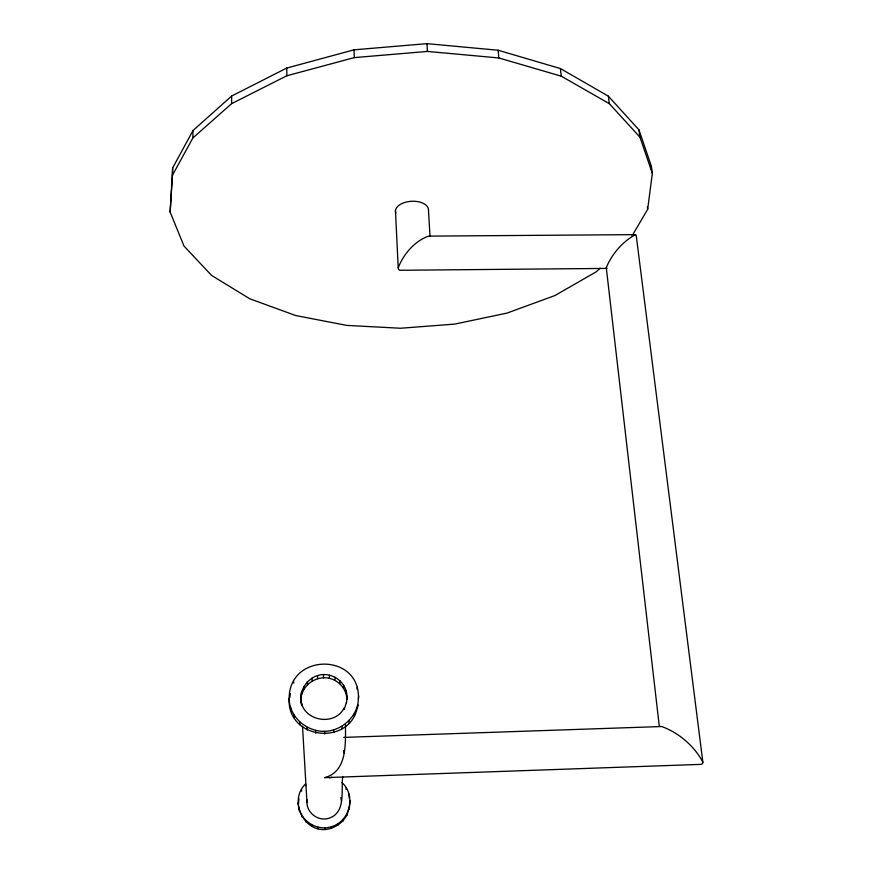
<?xml version="1.0" encoding="UTF-8"?>
<svg xmlns="http://www.w3.org/2000/svg" width="873" height="873" viewBox="0 0 873 873"><rect width="100%" height="100%" fill="white"/><g stroke="black" fill="none" stroke-linecap="round" stroke-linejoin="round"><path stroke-width="1.31" d="M600.177 268.197L596.194 271.83L554.944 295.543L506.94 313.112L454.702 324.101L400.554 328.248L346.777 325.4L295.674 315.535L249.7 298.752L211.539 275.388L184.039 246.11L170.137 212.106L172.472 175.211L192.857 137.978L231.607 103.647L231.64 96.041L286.759 68.05L354.012 49.826L426.973 43.65L498.145 50.241L560.422 68.563L608.383 96.183L638.96 129.87L651.389 166.285L652.338 173.356L647.657 209.324L632.096 235.808M329.448 675.222C340.164 677.612 348.218 688.284 346.897 699.273C346.559 689.332 339.073 680.547 329.416 678.321L329.448 675.222C312.25 670.759 296.34 688.808 301.731 705.384M192.857 137.978L192.988 130.535L231.64 96.041M172.472 175.211L172.647 167.943L192.988 130.535M305.648 785.7L305.55 783.954C287.097 801.687 306.237 837.12 331.434 828.193L331.478 826.666C349.898 821.493 356.38 795.499 342.009 782.623M333.715 732.567L333.781 729.817C345.392 726.118 354.7 716.602 357.766 704.762C352.681 746.655 286.42 740.719 289.17 698.171C289.225 652.611 360.527 652.72 358.432 698.902M334.97 680.362L335.046 677.273M170.137 212.106L172.647 167.943M339.783 683.734L339.892 680.678M343.526 688.219L343.667 685.185M331.434 828.193L337.622 825.323L337.698 823.785M342.009 728.857L342.14 726.085M344.191 709.64L346.439 702.176M345.959 693.522L346.112 690.521M302.516 726.216L306.947 802.254C306.87 813.232 318.623 821.722 329.023 818.23C346.352 812.447 340.863 790.076 342.718 776.544M635.533 234.63C622.733 241.428 611.646 254.261 606.288 267.727L607.051 268.404L399.987 270.281L398.568 269.604L398.23 267.793C403.424 254.229 414.719 240.981 428.599 236.125L635.533 234.63L636.21 235.404L702.863 762.216L702.394 763.93L700.484 764.388L324.527 777.668C347.661 771.721 345.337 743.054 345.522 724.776M337.622 825.323L342.882 820.958L342.98 819.398M349.047 723.182L349.222 720.378M346.123 789.53L346.243 787.806M342.882 820.958L346.832 815.393L346.952 813.811M354.34 715.958L354.547 713.099M348.993 793.95L349.287 798.293M357.068 689.255L357.221 687.237M346.832 815.393L349.375 807.405M350.062 800.628L349.233 809.031M357.526 707.665L358.672 695.945M346.526 702.776L347.061 696.316M306.947 802.254L307.198 800.006M298.38 804.229L299.002 798.839M301.032 700.757L301.556 691.929M289.88 697.374L290.349 693.62M651.051 168.958L651.389 166.285M301.72 694.93C304.742 683.133 317.63 675.593 329.416 678.321M344.278 707.708C334.424 727.711 300.498 720.509 300.858 697.789M231.607 103.647L286.868 75.765L354.307 57.607L427.464 51.431L498.821 57.956L561.241 76.169L609.299 103.636L639.92 137.137L652.338 173.356M329.612 777.876L331.947 777.297M298.239 802.582C298.086 819.125 315.808 831.958 331.478 826.666M289.17 698.171C289.094 720.269 313.08 736.561 333.781 729.817M343.722 737.401L661.701 726.522C678.714 732.709 694.504 746.109 702.863 762.216M343.58 750.496L343.995 752.952M340.863 797.627L341.398 800.956M638.96 129.87L639.92 137.137M647.351 207.032L647.657 209.324M608.383 96.183L609.299 103.636M606.288 267.727L659.29 726.194M560.422 68.563L561.241 76.169M498.145 50.241L498.821 57.956M290.469 706.944L290.72 709.847M299.221 809.315L299.363 810.93M294.07 715.085L294.288 717.944M301.916 815.535L302.036 817.117M293.612 681.104L293.764 683.155M301.523 789.465L301.643 791.178M299.745 722.026L299.919 724.83M306.15 820.827L306.248 822.377M426.973 43.65L427.464 51.431M430.007 236.103L428.49 210.6A16.565 9.33 -3.1 0 0 410.725 201.336A16.565 9.33 -3.1 0 0 395.818 213.208M301.731 703.616L301.851 705.57M395.447 210.797L398.23 267.793M303.771 686.44L303.924 689.474M307.1 727.264L307.231 730.035M311.628 824.799L311.694 826.338M307.361 681.682L307.492 684.748M354.012 49.826L354.307 57.607M312.065 677.994L312.152 681.071M315.622 730.428L315.699 733.178M317.968 827.189L318.001 828.717M317.565 675.593L317.619 678.692M286.759 68.05L286.868 75.765M323.501 674.643L323.501 677.754M324.734 731.301L324.734 734.04M324.745 827.833L324.745 829.35"/></g></svg>
